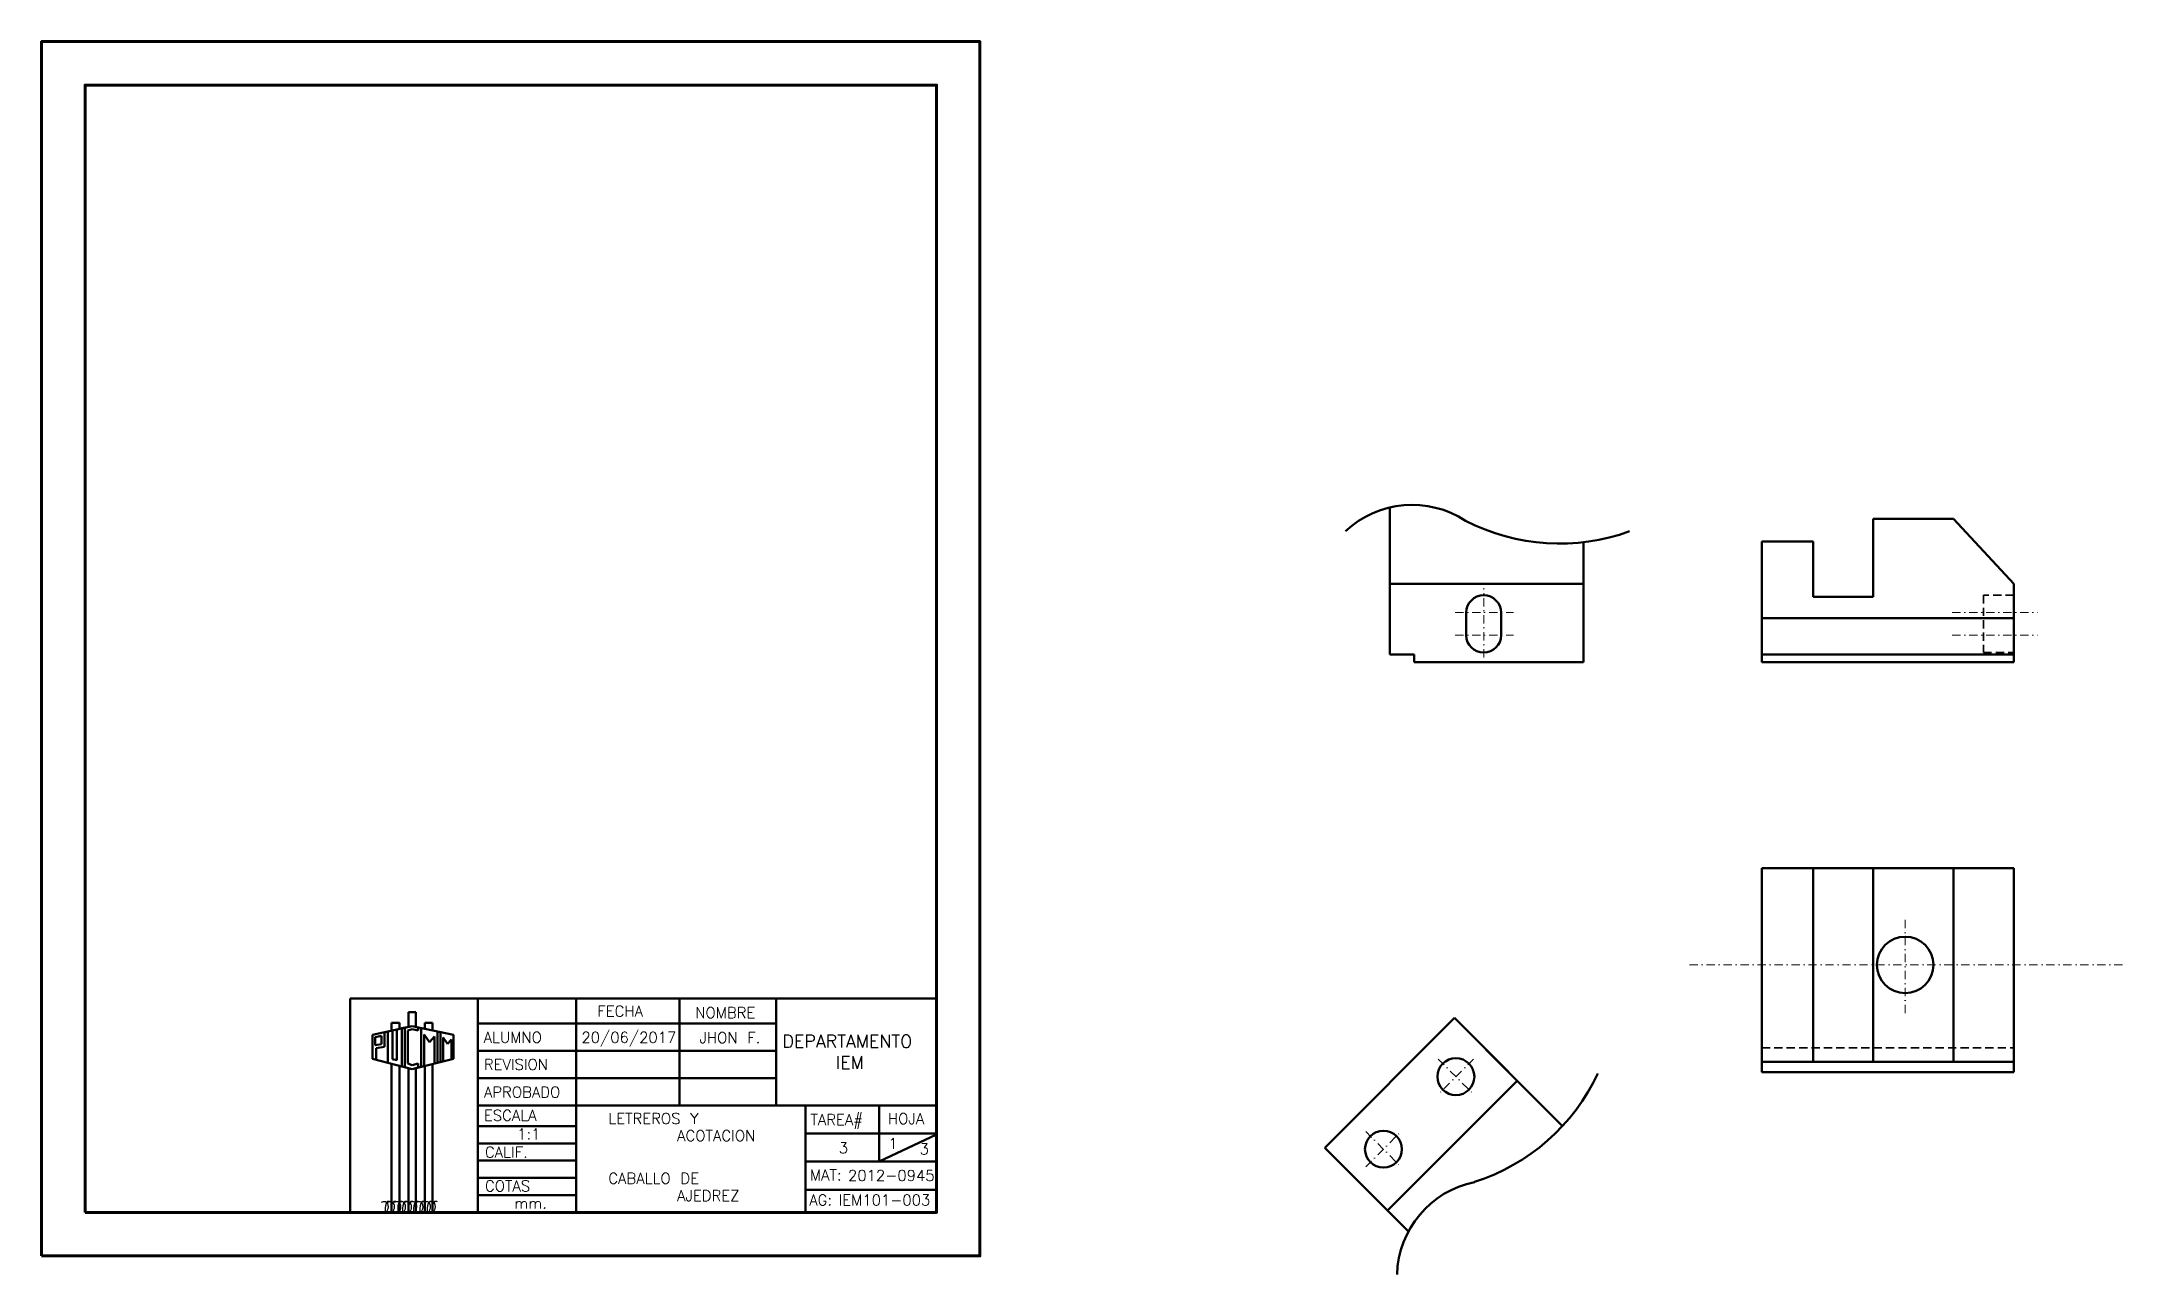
# Model space of a CAD drawing. Header units: millimetres. Extents: x 364 to 843, y 204 to 487.
import ezdxf

# ---------------------------------------------------------------- set-up
doc = ezdxf.new("R2010")
doc.units = ezdxf.units.MM
doc.header["$LTSCALE"] = 0.3
doc.linetypes.add('DASHDOT2', pattern=[12.7, 6.35, -3.175, 0, -3.175])
doc.linetypes.add('DASHED2', pattern=[9.525, 6.35, -3.175])
for name, color, linetype, lineweight in [('continua', 7, 'Continuous', 50), ('Eje', 3, 'DASHDOT2', 18), ('marco', 7, 'Continuous', 70), ('Oculta', 4, 'DASHED2', 35), ('Perfil visible', 7, 'Continuous', 50)]:
    doc.layers.add(name, color=color, linetype=linetype, lineweight=lineweight)
doc.styles.get("Standard").update_dxf_attribs({"font": 'txt.shx', "height": 3})

msp = doc.modelspace()

# ---------------------------------------------------------------- linework, layer by layer
for points in [[(442.08, 220.35), (442.99, 220.51), (443.58, 219.24), (443.17, 217.99)], [(444.12, 220.44), (443.47, 220.49), (443.13, 220.01), (442.95, 217.99)], [(443.51, 220.35), (444.42, 220.51), (445.01, 219.24), (444.6, 217.99)], [(445.55, 220.44), (444.9, 220.49), (444.56, 220.01), (444.38, 217.99)], [(444.98, 220.35), (445.88, 220.51), (446.48, 219.24), (446.07, 217.99)], [(447.01, 220.44), (446.36, 220.49), (446.02, 220.01), (445.85, 217.99)], [(446.07, 220.35), (446.97, 220.51), (447.56, 219.24), (447.15, 217.99)], [(448.1, 220.44), (447.45, 220.49), (447.11, 220.01), (446.93, 217.99)], [(447.44, 220.35), (448.35, 220.51), (448.94, 219.24), (448.53, 217.99)], [(449.48, 220.44), (448.83, 220.49), (448.49, 220.01), (448.31, 217.99)], [(448.64, 220.35), (449.55, 220.51), (450.14, 219.24), (449.73, 217.99)], [(450.67, 220.44), (450.03, 220.49), (449.68, 220.01), (449.51, 217.99)], [(450.09, 220.35), (451, 220.51), (451.59, 219.24), (451.18, 217.99)], [(452.12, 220.44), (451.48, 220.49), (451.13, 220.01), (450.96, 217.99)], [(451.8, 220.35), (452.7, 220.51), (453.29, 219.24), (452.88, 217.99)], [(453.83, 220.44), (453.18, 220.49), (452.84, 220.01), (452.66, 217.99)], [(452.92, 220.35), (453.83, 220.51), (454.42, 219.24), (454.01, 217.99)], [(454.96, 220.44), (454.31, 220.49), (453.97, 220.01), (453.79, 217.99)]]:
    msp.add_spline(points, degree=3)
at = {"layer": 'continua'}
for p, q in [((434.85, 217.99), (434.85, 267.22)), ((434.85, 267.22), (569.85, 267.22)), ((434.85, 267.22), (434.85, 261.27)), ((434.85, 267.22), (464.23, 267.22)), ((434.85, 217.99), (434.85, 267.22)), ((434.85, 267.22), (569.85, 267.22)), ((434.85, 267.22), (434.85, 261.27)), ((434.85, 267.22), (464.23, 267.22)), ((448.31, 260.69), (448.31, 264.05)), ((448.31, 264.05), (450.02, 264.05)), ((448.31, 260.69), (448.31, 264.05)), ((448.31, 264.05), (450.02, 264.05)), ((450.02, 264.05), (450.02, 260.69)), ((450.02, 264.05), (450.02, 260.69)), ((464.23, 267.22), (464.23, 217.99)), ((464.23, 267.22), (486.86, 267.22)), ((464.23, 267.22), (464.23, 242.61)), ((464.23, 267.22), (464.23, 253.33)), ((464.23, 267.22), (464.23, 217.99)), ((464.23, 267.22), (486.86, 267.22)), ((464.23, 267.22), (464.23, 242.61)), ((464.23, 267.22), (464.23, 253.33)), ((486.86, 267.22), (486.86, 217.99)), ((486.86, 267.22), (510.69, 267.22)), ((486.86, 267.22), (486.86, 217.99)), ((486.86, 267.22), (510.69, 267.22)), ((510.69, 267.22), (510.69, 242.61)), ((510.69, 267.22), (532.92, 267.22)), ((510.69, 267.22), (510.69, 242.61)), ((510.69, 267.22), (532.92, 267.22)), ((532.92, 267.22), (532.92, 242.61)), ((532.92, 267.22), (532.92, 242.61)), ((569.85, 267.22), (569.85, 217.99)), ((569.85, 267.22), (569.85, 217.99)), ((449.16, 260.87), (440.01, 258.89)), ((449.16, 260.87), (440.01, 258.89)), ((440.01, 253.33), (440.01, 258.89)), ((440.01, 253.33), (440.01, 258.89)), ((442.81, 259.49), (442.81, 256.13)), ((442.81, 259.49), (442.81, 256.13)), ((443.55, 259.65), (444.59, 259.88)), ((443.55, 259.65), (444.59, 259.88)), ((443.56, 259.49), (443.55, 259.65)), ((443.55, 259.65), (443.55, 252.41)), ((443.55, 252.43), (443.55, 259.65)), ((443.56, 259.49), (443.55, 259.65)), ((443.55, 259.65), (443.55, 252.41)), ((443.55, 252.43), (443.55, 259.65)), ((444.38, 259.83), (444.38, 261.59)), ((444.38, 261.59), (446.25, 261.59)), ((444.38, 259.83), (444.38, 261.59)), ((444.38, 261.59), (446.25, 261.59)), ((444.59, 259.88), (444.59, 253.28)), ((444.59, 259.88), (444.59, 253.28)), ((445.64, 260.11), (446.75, 260.35)), ((445.64, 260.11), (446.75, 260.35)), ((445.64, 253), (445.64, 260.11)), ((445.64, 253), (445.64, 260.11)), ((446.25, 261.59), (446.25, 260.24)), ((446.25, 261.59), (446.25, 260.24)), ((449.16, 260.87), (446.75, 260.35)), ((449.16, 260.87), (446.75, 260.35)), ((446.75, 260.35), (446.75, 251.57)), ((446.75, 260.35), (446.75, 251.57)), ((447.96, 260.61), (447.48, 260.48)), ((447.96, 260.61), (447.48, 260.48)), ((447.48, 260.48), (447.48, 251.38)), ((447.48, 260.48), (447.48, 251.38)), ((448.16, 259.86), (449.16, 260.13)), ((449.16, 260.13), (448.16, 259.86)), ((448.16, 259.86), (449.16, 260.13)), ((449.16, 260.13), (448.16, 259.86)), ((448.16, 257.59), (448.16, 259.86)), ((448.16, 257.59), (448.16, 259.86)), ((458.67, 258.89), (449.16, 260.87)), ((458.67, 258.89), (449.16, 260.87)), ((449.16, 260.13), (450.52, 259.86)), ((449.16, 260.13), (450.52, 259.86)), ((450.52, 259.86), (450.52, 260.59)), ((450.52, 259.86), (450.52, 260.59)), ((451.24, 260.44), (451.24, 251.46)), ((451.24, 260.44), (451.24, 251.46)), ((451.9, 251.63), (451.9, 258.92)), ((451.9, 258.92), (453.12, 257.17)), ((451.9, 251.63), (451.9, 258.92)), ((451.9, 258.92), (453.12, 257.17)), ((452.08, 260.26), (452.08, 261.59)), ((452.08, 261.59), (453.79, 261.59)), ((452.08, 260.26), (452.08, 261.59)), ((452.08, 261.59), (453.79, 261.59)), ((453.79, 261.59), (453.79, 259.91)), ((453.79, 261.59), (453.79, 259.91)), ((454.96, 252.4), (454.96, 259.66)), ((454.96, 252.4), (454.96, 259.66)), ((455.63, 259.52), (455.63, 252.57)), ((455.63, 259.52), (455.63, 252.57)), ((458.67, 253.33), (458.67, 258.89)), ((458.67, 253.33), (458.67, 258.89)), ((464.23, 261.43), (532.92, 261.43)), ((464.23, 261.43), (532.92, 261.43)), ((442.09, 258.62), (440.61, 258.3)), ((442.09, 258.62), (440.61, 258.3)), ((440.61, 256.46), (440.61, 258.3)), ((440.61, 256.46), (440.61, 258.3)), ((442.09, 256.72), (440.61, 256.46)), ((442.09, 256.72), (440.61, 256.46)), ((442.81, 256.13), (440.88, 255.79)), ((442.81, 256.13), (440.88, 255.79)), ((440.88, 255.79), (440.88, 253.1)), ((440.88, 255.79), (440.88, 253.1)), ((442.09, 258.62), (442.09, 256.72)), ((442.09, 258.62), (442.09, 256.72)), ((442.81, 256.13), (442.81, 256.85)), ((442.81, 256.13), (442.81, 256.85)), ((448.16, 252.27), (448.16, 257.59)), ((448.16, 252.27), (448.16, 257.59)), ((453.12, 257.17), (454.3, 258.45)), ((453.12, 257.17), (454.3, 258.45)), ((454.3, 258.45), (454.3, 252.23)), ((454.3, 258.45), (454.3, 252.23)), ((456.26, 252.72), (456.26, 258.26)), ((456.26, 258.26), (457.31, 256.75)), ((456.26, 252.72), (456.26, 258.26)), ((456.26, 258.26), (457.31, 256.75)), ((457.31, 256.75), (458.17, 257.75)), ((457.31, 256.75), (458.17, 257.75)), ((458.17, 253.2), (458.17, 257.75)), ((458.17, 253.2), (458.17, 257.75)), ((464.23, 255.15), (532.92, 255.15)), ((464.23, 255.15), (532.92, 255.15)), ((449.16, 250.94), (440.01, 253.33)), ((449.16, 250.94), (440.01, 253.33)), ((446.75, 251.57), (443.55, 252.43)), ((446.75, 251.57), (443.55, 252.43)), ((444.38, 217.99), (444.38, 252.19)), ((444.38, 217.99), (444.38, 252.19)), ((444.59, 253.28), (445.64, 253)), ((444.59, 253.28), (445.64, 253)), ((446.25, 251.7), (446.25, 217.99)), ((446.25, 251.7), (446.25, 217.99)), ((447.48, 251.38), (449.16, 250.94)), ((447.48, 251.38), (449.16, 250.94)), ((449.16, 251.9), (448.16, 252.27)), ((449.16, 251.9), (448.16, 252.27)), ((448.31, 217.99), (448.31, 251.17)), ((448.31, 217.99), (448.31, 251.17)), ((458.67, 253.33), (449.16, 250.94)), ((458.67, 253.33), (449.16, 250.94)), ((450.52, 252.27), (449.16, 251.9)), ((450.52, 252.27), (449.16, 251.9)), ((449.16, 250.94), (450.52, 251.31)), ((449.16, 250.94), (450.52, 251.31)), ((450.02, 251.16), (450.02, 217.99)), ((450.02, 251.16), (450.02, 217.99)), ((450.52, 251.31), (450.52, 252.27)), ((450.52, 251.31), (450.52, 252.27)), ((452.08, 217.99), (452.08, 251.68)), ((452.08, 217.99), (452.08, 251.68)), ((453.79, 252.1), (453.79, 217.99)), ((453.79, 252.1), (453.79, 217.99)), ((464.23, 242.61), (464.23, 248.88)), ((464.23, 248.88), (532.92, 248.88)), ((464.23, 242.61), (464.23, 248.88)), ((464.23, 248.88), (532.92, 248.88)), ((464.23, 242.61), (569.85, 242.61)), ((464.23, 242.61), (569.85, 242.61)), ((539.67, 217.99), (539.67, 242.61)), ((539.67, 242.61), (539.67, 235.93)), ((539.67, 217.99), (539.67, 242.61)), ((539.67, 242.61), (539.67, 235.93)), ((569.85, 242.61), (556.62, 242.61)), ((556.62, 242.61), (556.62, 229.67)), ((569.85, 242.61), (556.62, 242.61)), ((556.62, 242.61), (556.62, 229.67)), ((569.85, 242.61), (560.53, 242.61)), ((569.85, 242.61), (560.53, 242.61)), ((486.86, 237.84), (464.23, 237.84)), ((486.86, 237.84), (464.23, 237.84)), ((539.71, 236.14), (569.85, 236.14)), ((539.71, 236.14), (569.85, 236.14)), ((556.62, 229.67), (569.85, 235.93)), ((556.62, 229.67), (569.85, 235.93)), ((569.85, 236.14), (569.85, 229.67)), ((569.85, 236.14), (569.85, 229.67)), ((569.85, 235.93), (569.85, 229.25)), ((569.85, 235.93), (569.85, 229.25)), ((569.85, 235.92), (569.85, 229.24)), ((569.85, 235.92), (569.85, 229.24)), ((486.86, 233.87), (464.23, 233.87)), ((486.86, 233.87), (464.23, 233.87)), ((486.86, 229.9), (464.23, 229.9)), ((486.86, 229.9), (464.23, 229.9)), ((486.86, 225.93), (464.23, 225.93)), ((486.86, 225.93), (464.23, 225.93)), ((569.85, 229.67), (539.67, 229.67)), ((569.85, 229.67), (539.67, 229.67)), ((539.67, 229.25), (539.67, 222.56)), ((539.67, 229.25), (539.67, 222.56)), ((486.86, 221.96), (464.23, 221.96)), ((486.86, 221.96), (464.23, 221.96)), ((486.86, 217.99), (486.86, 221.96)), ((486.86, 217.99), (486.86, 221.96)), ((539.61, 223.21), (569.85, 223.21)), ((539.61, 223.21), (569.85, 223.21)), ((434.85, 217.99), (569.85, 217.99)), ((434.85, 217.99), (444.38, 217.99)), ((434.85, 217.99), (444.38, 217.99)), ((434.85, 217.99), (569.85, 217.99)), ((434.85, 217.99), (444.38, 217.99)), ((434.85, 217.99), (444.38, 217.99)), ((569.85, 217.99), (539.67, 217.99)), ((569.85, 217.99), (539.67, 217.99)), ((569.85, 217.99), (539.67, 217.99)), ((569.85, 217.99), (539.67, 217.99))]:
    msp.add_line(p, q, dxfattribs=at)
at = {"layer": 'Eje'}
for p, q in [((695.79, 345.71), (695.79, 361.6)), ((689.25, 356), (702.66, 356)), ((803.67, 356), (823.25, 356)), ((689.25, 350.8), (702.66, 350.8)), ((803.67, 350.8), (823.25, 350.8)), ((792.82, 263.86), (792.82, 285.99)), ((842.82, 274.93), (742.82, 274.93)), ((685.34, 253.29), (693.47, 245.16)), ((693.47, 253.29), (685.34, 245.16)), ((668.65, 228.47), (676.78, 236.61)), ((668.65, 236.61), (676.78, 228.47))]:
    msp.add_line(p, q, dxfattribs=at)
at = {"layer": 'marco'}
for points in [[(363.85, 207.99), (579.85, 207.99), (579.85, 487.39), (363.85, 487.39)], [(373.85, 217.99), (569.85, 217.99), (569.85, 477.39), (373.85, 477.39)]]:
    msp.add_lwpolyline(points, close=True, dxfattribs=at)
at = {"layer": 'Oculta'}
for p, q in [((817.82, 360), (810.82, 360)), ((810.82, 360), (810.82, 346.8)), ((810.82, 346.8), (817.82, 346.8)), ((759.82, 255.83), (817.82, 255.83))]:
    msp.add_line(p, q, dxfattribs=at)
at = {"layer": 'Perfil visible'}
for p, q in [((674.19, 362.6), (674.19, 380.21)), ((785.41, 359.6), (785.41, 377.6)), ((803.92, 377.6), (785.41, 377.6)), ((803.92, 377.6), (817.82, 362.6)), ((718.79, 362.6), (718.79, 372.21)), ((759.82, 359.6), (759.82, 372.4)), ((759.82, 372.4), (771.62, 372.4)), ((771.62, 372.4), (771.62, 359.6)), ((718.79, 362.6), (674.19, 362.6)), ((674.19, 362.6), (674.19, 354.7)), ((718.79, 344.6), (718.79, 362.6)), ((759.82, 344.6), (759.82, 359.6)), ((771.62, 359.6), (785.41, 359.6)), ((817.82, 344.6), (817.82, 362.6)), ((674.19, 346.4), (674.19, 354.7)), ((691.79, 356), (691.79, 350.8)), ((699.79, 356), (699.79, 350.8)), ((759.82, 354.7), (817.82, 354.7)), ((679.79, 346.4), (674.19, 346.4)), ((679.79, 344.6), (679.79, 346.4)), ((759.82, 344.6), (759.82, 346.4)), ((759.82, 346.4), (817.82, 346.4)), ((679.79, 344.6), (718.79, 344.6)), ((759.82, 344.6), (817.82, 344.6)), ((759.82, 297.23), (817.82, 297.23)), ((759.82, 297.23), (759.82, 252.63)), ((771.62, 297.23), (771.62, 252.63)), ((785.41, 297.23), (785.41, 252.63)), ((803.92, 297.23), (803.92, 252.63)), ((817.82, 297.23), (817.82, 252.63)), ((689.05, 262.73), (659.21, 232.89)), ((689.05, 262.73), (703.5, 248.28)), ((689.05, 262.73), (713.92, 237.86)), ((759.82, 252.63), (817.82, 252.63)), ((759.82, 250.23), (759.82, 252.63)), ((759.82, 250.23), (817.82, 250.23)), ((817.82, 250.23), (817.82, 252.63)), ((703.5, 248.28), (673.66, 218.44)), ((673.66, 218.44), (659.21, 232.89)), ((659.21, 232.89), (678.48, 213.63))]:
    msp.add_line(p, q, dxfattribs=at)
for centre, radius in [((792.82, 274.93), 6.5), ((689.4, 249.23), 4.25), ((672.72, 232.54), 4.25)]:
    msp.add_circle(centre, radius, dxfattribs=at)
for centre, radius, start, end in [((679.35, 358.38), 22.42, 56.7742, 133.2258), ((713.28, 419.06), 47.18, 242.696, 289.9736), ((695.79, 356), 4, 0, 180), ((695.79, 350.8), 4, 180, 0), ((679.33, 269.94), 47.18, 287.696, 334.9736), ((698.25, 203.04), 22.42, 101.7742, 178.2258)]:
    msp.add_arc(centre, radius, start, end, dxfattribs=at)

# ---------------------------------------------------------------- texts
at = {"layer": 'continua'}
for s, height, p in [('FECHA', 2.501, (491.78, 263.05)), ('NOMBRE', 2.501, (514.3, 262.69)), ('ALUMNO', 2.501, (465.6, 257.01)), ('20/06/2017', 2.501, (488.09, 257.01)), ('JHON F.', 2.501, (515.27, 256.95)), ('DEPARTAMENTO', 2.9422, (534.36, 255.91)), ('DEPARTAMENTO', 2.9422, (534.36, 255.91)), ('IEM', 2.942, (546.65, 251.01)), ('IEM', 2.942, (546.65, 251.01)), ('REVISION', 2.495, (465.66, 250.79)), ('APROBADO', 2.501, (465.66, 244.42)), ('ESCALA', 2.501, (465.66, 239.07)), ('LETREROS Y', 2.501, (494.29, 238.36)), ('TAREA#', 2.501, (540.81, 238.07)), ('HOJA', 2.501, (558.65, 238.33)), ('1:1', 2.501, (473.32, 234.78)), ('ACOTACION', 2.501, (510.13, 234.41)), ('1', 2.5, (558.75, 232.61)), ('CALIF.', 2.501, (465.9, 230.61)), ('3', 2.5, (547.34, 231.61)), ('3', 2.5, (565.96, 231.34)), ('COTAS', 2.501, (465.9, 222.84)), ('CABALLO DE', 2.501, (494.29, 224.57)), ('MAT:', 2.501, (540.71, 225.36)), ('2012-0945', 2.501, (549.46, 225.23)), ('mm.', 2.501, (472.65, 218.86)), ('AJEDREZ', 2.501, (510.13, 220.61)), ('AG:', 2.501, (540.54, 219.59)), ('IEM101-003', 2.501, (547.29, 219.59))]:
    msp.add_text(s, height=height, dxfattribs=at).set_placement(p)

doc.saveas('drawing.dxf')
